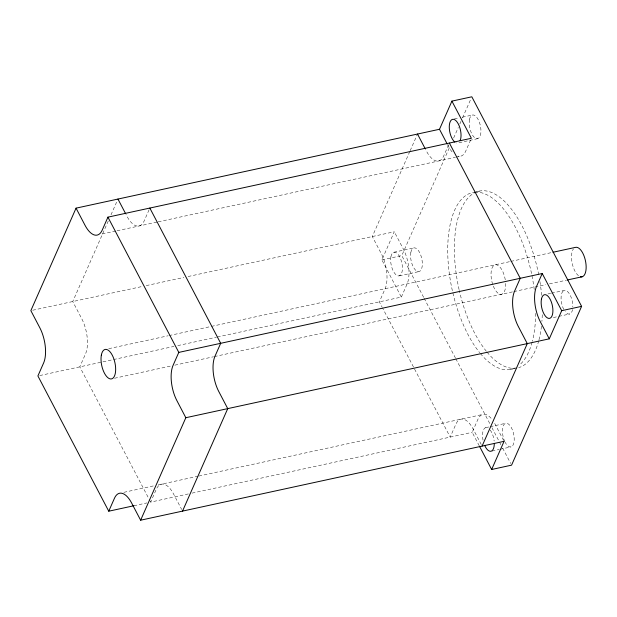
<?xml version="1.0" encoding="UTF-8"?>
<svg xmlns="http://www.w3.org/2000/svg" width="617" height="617" viewBox="0 0 617 617"><rect width="100%" height="100%" fill="white"/><g stroke="black" fill="none" stroke-linecap="round" stroke-linejoin="round"><path stroke-width="0.46" stroke-dasharray="3.08 2.31" d="M108.299 220.955L72.752 301.551L81.706 318.642A25.636 11.484 77.8 0 1 85.516 353.911L79.801 366.86L148.867 498.706M111.006 214.824L117.184 200.81M149.075 209.788L144.131 221.009A25.636 11.484 77.8 0 1 126.909 216.151L126.061 214.523M188.332 493.932L150.648 502.107L156.363 489.158A25.636 11.484 77.8 0 1 173.578 494.016L181.683 509.48M409.781 151.566L372.306 236.535L381.26 253.626A25.636 11.484 77.8 0 1 385.062 288.895L379.347 301.852L382.023 306.95M410.166 150.695L417.508 134.051M217.331 337.013L401.343 297.078L381.877 259.919L394.294 231.768L187.676 276.609M448.628 144.771L443.677 156.001A25.636 11.484 77.8 0 1 426.463 151.142L425.607 149.515M423.655 297.34L401.79 255.6L449.77 146.807M453.642 138.031L458.284 127.503M459.835 123.994L460.992 121.364M462.542 117.855L471.056 98.55M401.343 297.078L407.05 284.128A25.636 11.484 77.8 0 0 403.248 248.859L394.294 231.768M470.617 140.005L465.665 151.227A25.636 11.484 77.8 0 1 457.845 156.101M479.27 445.836L472.19 432.324L477.905 419.375A25.636 11.484 77.8 0 1 492.173 419.56M454.251 118.973L458.778 117.994M462.395 117.207L472.352 115.047M477.782 138.64L457.868 142.959A12.109 5.422 77.8 0 1 456.426 142.943M102.121 234.005L116.089 230.974M117.014 230.773L157.266 222.043M158.207 221.835L455.408 157.335M456.325 157.134L460.907 156.14M475.591 191.926L473.1 192.465A90.452 40.498 77.8 0 0 447.857 256.919A90.452 40.498 77.8 0 0 479.694 352.693M476.424 191.748L479.741 191.031M32.709 310.235L142.458 286.419M146.229 285.602L183.905 277.426M393.823 252.268L413.737 247.941M381.877 259.919L401.79 255.6M399.253 275.853L419.174 271.534M108.731 348.674L168.079 335.795M169.019 335.586L210.466 326.594M211.407 326.393L509.935 261.6M510.868 261.4L552.045 252.461M39.758 375.552L174.002 346.415M177.765 345.597L216.39 337.214M114.546 378.252L171.071 365.981M174.835 365.164L213.459 356.788M214.4 356.58L512.951 291.787M513.884 291.586L545.706 284.676M549.454 283.866L566.298 280.211M547.935 293.962L550.649 293.368M551.559 293.175L564.231 290.422A12.109 5.422 77.8 0 1 572.823 306.834M553.364 317.547L557.891 316.567M558.794 316.367L569.661 314.014M510.298 369.49L515.272 368.411M123.878 492.327L154.605 485.656M158.33 484.846L197.864 476.27M198.805 476.062L482.664 414.462M485.702 427.643L489.32 426.856M490.222 426.663L505.616 423.324M133.889 505.747L146.931 502.917M192.103 493.114L472.19 432.324M492.034 451.035L499.276 449.461M500.179 449.269L511.046 446.909M447.595 144.74L448.451 146.368A25.636 11.484 77.8 0 0 452.662 152.546M503.649 440.507L495.119 424.234A25.636 11.484 77.8 0 0 494.178 422.545M424.103 298.196L455.338 357.821M455.786 358.678L490.153 424.272M491.934 427.674L499.076 441.309M499.523 442.158L500.857 444.71M502.647 448.119L510.675 463.452M481.229 444.471L473.131 429.008A25.636 11.484 77.8 0 0 455.917 424.149L450.202 437.098L382.471 307.806M149.314 499.554L150.648 502.107M504.845 441.664A12.109 5.422 77.8 0 1 505.84 423.27A12.109 5.422 77.8 0 1 514.208 439.967A12.109 5.422 77.8 0 1 505.161 442.296M578.499 275.706A15.078 6.748 77.8 0 1 572.052 262.626A15.078 6.748 77.8 0 1 573.424 248.898M505.639 283.458A15.078 6.748 77.8 0 1 501.289 294.317A15.078 6.748 77.8 0 1 492.929 285.116M492.682 284.398A15.078 6.748 77.8 0 1 494.788 264.901A15.078 6.748 77.8 0 1 505.292 280.018M572.561 309.51A12.109 5.422 77.8 0 1 565.172 311.608M563.776 309.395A12.109 5.422 77.8 0 1 564.231 290.422M483.026 440.145A12.109 5.422 77.8 0 1 487.145 427.658M490.191 430.049A12.109 5.422 77.8 0 1 494.163 441.062M515.342 367.778A90.452 40.498 77.8 0 1 480.319 353.448M474.851 192.234A90.452 40.498 77.8 0 1 534.222 289.504M535.679 313.382A90.452 40.498 77.8 0 1 532.348 341.294M532.093 342.234A90.452 40.498 77.8 0 1 519.977 364.585M516.938 368.048A90.452 40.498 77.8 0 1 486.952 352.014M486.335 351.25A90.452 40.498 77.8 0 1 459.287 290.499M459.079 289.574A90.452 40.498 77.8 0 1 480.157 190.954A90.452 40.498 77.8 0 1 539.111 276.871M539.921 281.537A90.452 40.498 77.8 0 1 541.649 295.412M542.258 314.739A90.452 40.498 77.8 0 1 541.911 321.418M541.456 326.231A90.452 40.498 77.8 0 1 538.98 339.859M538.734 340.8A90.452 40.498 77.8 0 1 518.642 367.647M469.46 119.544A12.109 5.422 77.8 0 0 476.339 138.617A12.109 5.422 77.8 0 0 479.417 122.359A12.109 5.422 77.8 0 0 469.46 119.544M410.845 252.446A12.109 5.422 77.8 0 0 417.724 271.519A12.109 5.422 77.8 0 0 420.802 255.253A12.109 5.422 77.8 0 0 410.845 252.446M390.923 256.765A12.109 5.422 77.8 0 0 397.811 275.838A12.109 5.422 77.8 0 0 400.888 259.58A12.109 5.422 77.8 0 0 390.923 256.765"/><path stroke-width="0.93" d="M479.71 446.677L491.656 469.483L511.57 465.156L581.607 306.356L471.828 96.8L451.914 101.119L439.497 129.277L76.053 208.153L30.85 310.644L39.804 327.735A25.636 11.484 77.8 0 1 43.606 363.004L37.899 375.954L108.746 511.2L133.889 505.747M451.914 101.119L471.38 138.277L107.936 217.153L102.221 230.102A25.636 11.484 77.8 0 1 85.007 225.244L76.053 208.153M108.746 511.2L114.461 498.251A25.636 11.484 77.8 0 1 131.676 503.11L140.63 520.2L504.074 441.325L491.656 469.483M107.936 217.153L178.791 352.4L173.076 365.357A25.636 11.484 77.8 0 0 176.878 400.618L185.833 417.717L140.63 520.2M182.532 511.107L227.735 408.616L218.78 391.525A25.636 11.484 77.8 0 1 214.978 356.256L220.693 343.307L149.838 208.06M178.791 352.4L542.227 273.524L536.52 286.473A25.636 11.484 77.8 0 0 540.322 321.742L549.277 338.833L185.833 417.717M482.085 446.099L527.288 343.607L518.334 326.516A25.636 11.484 77.8 0 1 514.532 291.247L520.239 278.298L449.392 143.051M549.277 338.833L561.694 310.683L542.227 273.524M552.986 252.26L575.445 247.386A15.078 6.748 77.8 0 1 585.718 262.156A15.078 6.748 77.8 0 1 580.412 276.732M567.231 280.002L582.209 276.755M561.694 310.683L581.607 306.356M439.497 129.277L447.171 143.923M417.508 134.051L425.182 148.697M117.955 199.06L125.629 213.706M454.899 142.118A12.109 5.422 77.8 0 1 449.407 124.719A12.109 5.422 77.8 0 1 457.413 122.444A12.109 5.422 77.8 0 1 460.12 140.637M494.294 444.055A12.109 5.422 77.8 0 1 490.785 451.305A12.109 5.422 77.8 0 1 484.63 445.32M541.418 299.245A12.109 5.422 77.8 0 0 548.297 318.318A12.109 5.422 77.8 0 0 551.374 302.06A12.109 5.422 77.8 0 0 541.418 299.245M101.35 355.099A15.078 6.748 77.8 0 0 109.926 378.838A15.078 6.748 77.8 0 0 113.752 358.593A15.078 6.748 77.8 0 0 101.35 355.099"/></g></svg>
